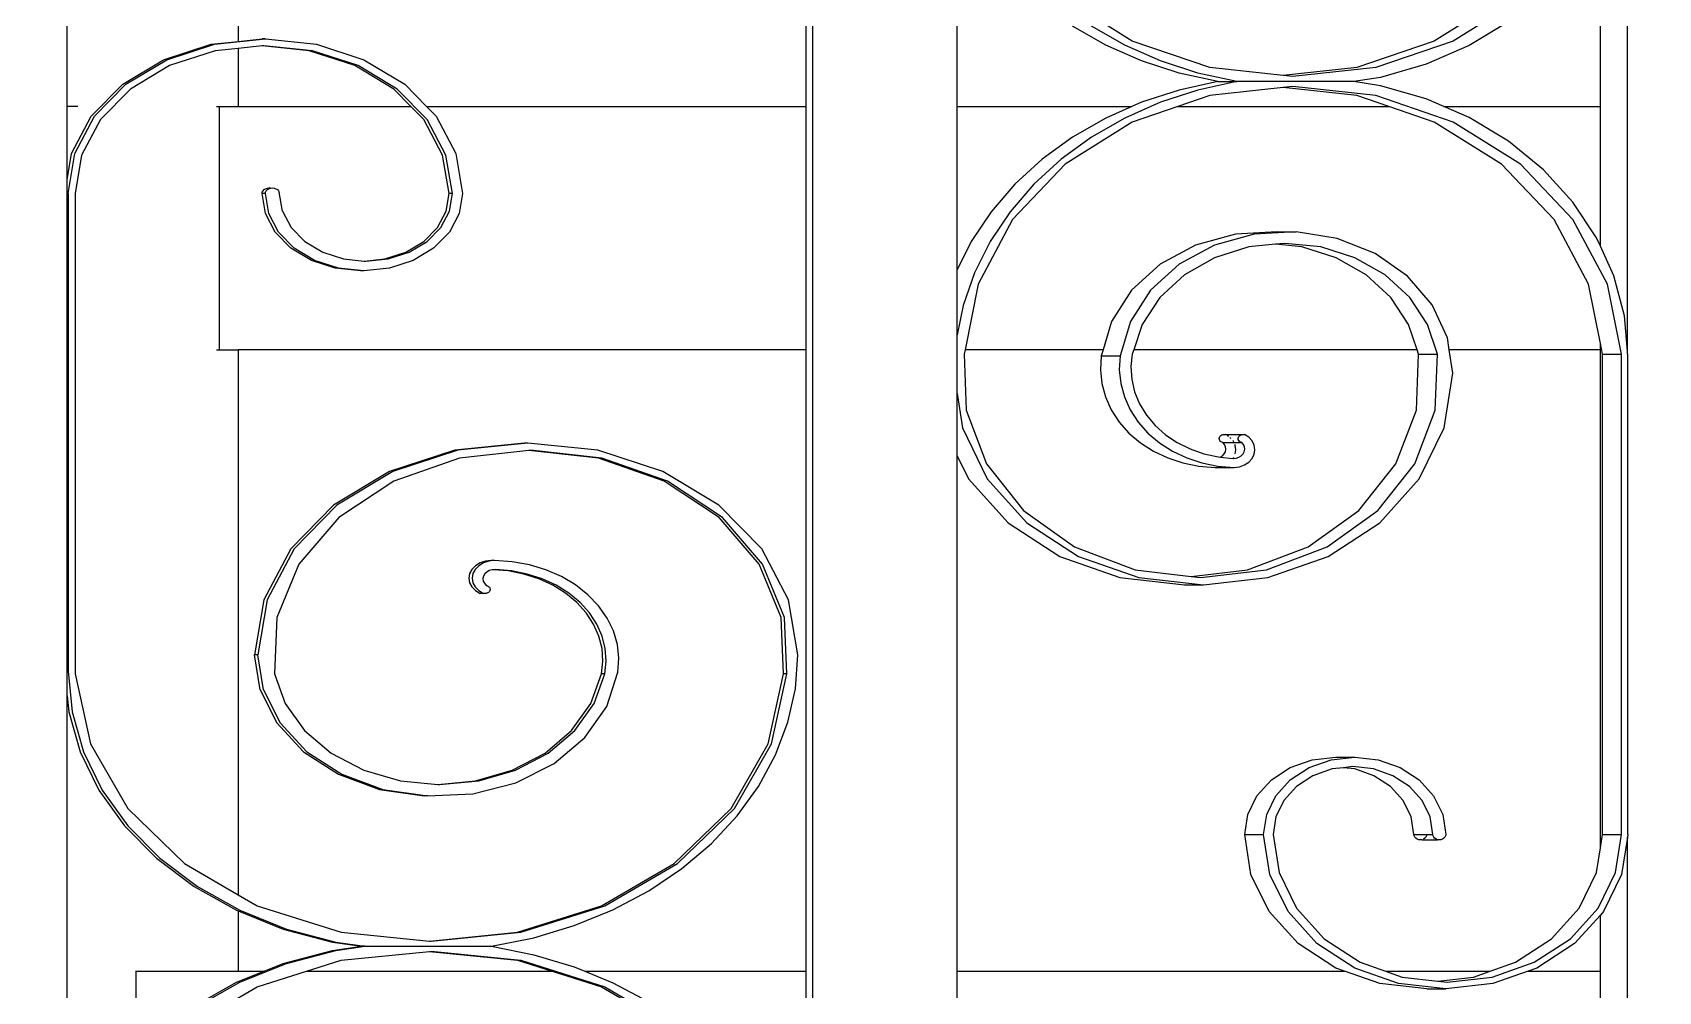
# Model space of a CAD drawing. Header units: millimetres. Extents: x 173236 to 801264, y -94969 to 615039.
# Drawn here: x 550182.6 to 550487.4, y -2061.1 to -1881.3 of the extents above; entities that cross this region are included whole.
import ezdxf

# ---------------------------------------------------------------- set-up
doc = ezdxf.new("R2010")
doc.units = ezdxf.units.MM
doc.header["$MEASUREMENT"] = 0
doc.header["$PDMODE"] = 2
for name, color, linetype in [('VOX-A-ANNO-DIMS', 160, 'Continuous'), ('VOX-A-STAIRS-STEPS', 140, 'Continuous'), ('VOX-A-WALL-PATT', 233, 'Continuous')]:
    doc.layers.add(name, color=color, linetype=linetype)
doc.styles.add('1.5 mm Rotis Annotative', font='', dxfattribs={"height": 1.5})
doc.styles.get('1.5 mm Rotis Annotative').set_extended_font_data('Rotis Sans Serif')
doc.dimstyles.new('1.5 mm Rotis Annotative', dxfattribs={"dimtxt": 1.5, "dimasz": 1, "dimexe": 1.5, "dimexo": 0, "dimgap": 1, "dimtad": 1, "dimdec": 0, "dimrnd": 5, "dimzin": 0, "dimdsep": 46, "dimtxsty": '1.5 mm Rotis Annotative', "dimblk": 'ARCHTICK', "dimcen": 0.09, "dimdle": 1, "dimadec": 0, "dimazin": 0, "dimtfac": 1, "dimtdec": 0, "dimtofl": 0, "dimtmove": 1, "dimatfit": 3, "dimfxl": 2, "dimfxlon": 1, "dimtolj": 1, "dimtzin": 0, "dimarcsym": 0})

# ---------------------------------------------------------------- blocks, each defined once
blk = doc.blocks.new('SS')
at = {"layer": 'VOX-A-WALL-PATT'}
for p, q in [((292163.61, -1318.07), (292163.61, -338.38)), ((292164.83, -688.4), (292164.83, -548.92)), ((292268.76, -548.92), (292268.76, -676.5)), ((292300.06, -688.4), (292300.06, -548.92)), ((292014.49, -733.21), (292014.49, -634.47)), ((292137.18, -688.4), (292137.18, -649.38)), ((292019.43, -688.4), (292019.43, -653.7)), ((292034.07, -668.71), (292046.36, -676.44)), ((292037.53, -668.71), (292049.83, -676.44)), ((292105.11, -676.44), (292117.41, -668.71)), ((292036.24, -672.91), (292043.43, -677.26)), ((292106.49, -677.18), (292112.58, -673.68)), ((292109.95, -677.18), (292116.04, -673.68)), ((292043.43, -677.26), (292051.3, -680.68)), ((292046.36, -676.44), (292060.56, -681.28)), ((292049.83, -676.44), (292064.02, -681.28)), ((292090.92, -681.28), (292105.11, -676.44)), ((292099.96, -680.06), (292106.49, -677.18)), ((292103.43, -680.06), (292109.95, -677.18)), ((292254.45, -677.01), (292245.75, -679.83)), ((292246.83, -680.9), (292255.15, -678.2)), ((292247.43, -680.9), (292255.75, -678.2)), ((292263.79, -676.04), (292254.45, -677.01)), ((292255.15, -678.2), (292264.08, -677.28)), ((292255.75, -678.2), (292264.38, -677.31)), ((292263.79, -676.04), (292264.39, -676.04)), ((292273.13, -677.01), (292263.79, -676.04)), ((292264.08, -677.28), (292264.38, -677.31)), ((292264.38, -677.31), (292268.76, -677.76)), ((292268.76, -676.5), (292264.39, -676.04)), ((292273.74, -677.01), (292268.76, -676.5)), ((292268.76, -677.76), (292268.76, -688.4)), ((292268.76, -677.76), (292273.01, -678.2)), ((292273.01, -678.2), (292281.34, -680.9)), ((292281.84, -679.83), (292273.13, -677.01)), ((292282.44, -679.83), (292273.74, -677.01)), ((292051.3, -680.68), (292059.67, -683.08)), ((292060.56, -681.28), (292075.74, -682.93)), ((292064.02, -681.28), (292077.47, -682.74)), ((292077.47, -682.74), (292090.92, -681.28)), ((292093.09, -682.29), (292099.96, -680.06)), ((292096.56, -682.29), (292103.43, -680.06)), ((292245.75, -679.83), (292238.27, -684.33)), ((292239.68, -685.2), (292246.83, -680.9)), ((292240.28, -685.2), (292247.43, -680.9)), ((292281.34, -680.9), (292288.49, -685.2)), ((292289.31, -684.33), (292281.84, -679.83)), ((292289.91, -684.33), (292282.44, -679.83)), ((292059.67, -683.08), (292064.57, -683.84)), ((292059.67, -684.6), (292064.57, -683.84)), ((292064.57, -683.84), (292085.97, -683.84)), ((292075.74, -682.93), (292077.47, -682.74)), ((292085.97, -683.84), (292093.09, -682.29)), ((292085.97, -683.84), (292093.09, -685.39)), ((292089.43, -683.84), (292085.97, -683.84)), ((292089.43, -683.84), (292096.56, -682.29)), ((292089.43, -683.84), (292096.56, -685.39)), ((292238.27, -684.33), (292234.28, -688.4)), ((292295.05, -690.19), (292289.31, -684.33)), ((292295.65, -690.19), (292289.91, -684.33)), ((292046.36, -691.25), (292060.56, -686.4)), ((292048.08, -688.4), (292051.3, -687.01)), ((292051.3, -687.01), (292059.67, -684.6)), ((292058.16, -688.4), (292064.02, -686.4)), ((292060.56, -686.4), (292075.74, -684.75)), ((292064.02, -686.4), (292077.47, -684.94)), ((292075.74, -684.75), (292077.47, -684.94)), ((292077.47, -684.94), (292090.92, -686.4)), ((292090.92, -686.4), (292096.78, -688.4)), ((292093.09, -685.39), (292099.96, -687.62)), ((292096.56, -685.39), (292103.43, -687.62)), ((292234.19, -690.8), (292239.68, -685.2)), ((292237.15, -688.4), (292240.28, -685.2)), ((292288.49, -685.2), (292293.97, -690.8)), ((292048.08, -688.4), (292019.43, -688.4)), ((292019.43, -713.98), (292019.43, -688.4)), ((292036.24, -694.77), (292043.43, -690.42)), ((292043.43, -690.42), (292048.08, -688.4)), ((292049.83, -691.25), (292058.16, -688.4)), ((292096.78, -688.4), (292058.16, -688.4)), ((292096.78, -688.4), (292105.11, -691.25)), ((292099.96, -687.62), (292106.49, -690.51)), ((292103.43, -687.62), (292105.19, -688.4)), ((292137.18, -688.4), (292105.19, -688.4)), ((292105.19, -688.4), (292109.95, -690.51)), ((292137.18, -718.31), (292137.18, -688.4)), ((292234.28, -688.4), (292164.83, -688.4)), ((292164.83, -732.92), (292164.83, -688.4)), ((292232.54, -690.19), (292228.93, -697.01)), ((292234.28, -688.4), (292232.54, -690.19)), ((292234.8, -690.8), (292237.15, -688.4)), ((292268.76, -688.4), (292237.15, -688.4)), ((292272.24, -688.4), (292268.76, -688.4)), ((292272.72, -688.4), (292272.24, -688.4)), ((292272.24, -688.4), (292272.24, -732.92)), ((292298.65, -697.01), (292295.05, -690.19)), ((292299.26, -697.01), (292295.65, -690.19)), ((292298.12, -688.4), (292300.06, -688.4)), ((292300.06, -701.82), (292300.06, -688.4)), ((292034.07, -698.97), (292046.36, -691.25)), ((292037.53, -698.97), (292049.83, -691.25)), ((292105.11, -691.25), (292117.41, -698.97)), ((292106.49, -690.51), (292112.58, -694)), ((292109.95, -690.51), (292116.04, -694)), ((292230.75, -697.33), (292234.19, -690.8)), ((292231.35, -697.33), (292234.8, -690.8)), ((292293.97, -690.8), (292297.42, -697.33)), ((292029.87, -699.97), (292036.24, -694.77)), ((292112.58, -694), (292118.16, -698.07)), ((292116.04, -694), (292121.62, -698.07)), ((292024.46, -709.07), (292034.07, -698.97)), ((292027.92, -709.07), (292037.53, -698.97)), ((292117.41, -698.97), (292127.02, -709.07)), ((292118.16, -698.07), (292123.15, -702.65)), ((292121.62, -698.07), (292126.61, -702.65)), ((292228.93, -697.01), (292227.7, -704.33)), ((292229.57, -704.33), (292230.75, -697.33)), ((292230.17, -704.33), (292231.35, -697.33)), ((292297.42, -697.33), (292298.59, -704.33)), ((292299.88, -704.33), (292298.65, -697.01)), ((292300.06, -701.82), (292299.26, -697.01)), ((292024.46, -705.9), (292029.87, -699.97)), ((292300.06, -704.33), (292300.06, -701.82)), ((292123.15, -702.65), (292127.49, -707.69)), ((292126.61, -702.65), (292130.95, -707.69)), ((292227.7, -704.33), (292228.32, -707.99)), ((292229.57, -704.33), (292230.17, -704.33)), ((292230.11, -707.54), (292229.57, -704.33)), ((292230.71, -707.54), (292230.17, -704.33)), ((292260.68, -707.54), (292261.26, -704.07)), ((292261.39, -703.82), (292261.26, -704.07)), ((292261.59, -703.61), (292261.39, -703.82)), ((292261.86, -703.45), (292261.59, -703.61)), ((292262.17, -703.35), (292261.86, -703.45)), ((292262.5, -703.32), (292262.17, -703.35)), ((292262.84, -703.35), (292262.5, -703.32)), ((292262.84, -703.35), (292263.11, -703.32)), ((292263.15, -703.45), (292262.84, -703.35)), ((292263.44, -703.35), (292263.11, -703.32)), ((292263.41, -703.61), (292263.15, -703.45)), ((292263.18, -707.99), (292263.79, -704.33)), ((292263.62, -703.82), (292263.41, -703.61)), ((292263.75, -703.45), (292263.44, -703.35)), ((292263.75, -704.07), (292263.62, -703.82)), ((292264.02, -703.61), (292263.75, -703.45)), ((292263.79, -704.33), (292263.75, -704.07)), ((292263.78, -707.99), (292264.39, -704.33)), ((292263.79, -704.33), (292264.39, -704.33)), ((292264.22, -703.82), (292264.02, -703.61)), ((292264.35, -704.07), (292264.22, -703.82)), ((292264.39, -704.33), (292264.35, -704.07)), ((292298.59, -704.33), (292298.59, -792.27)), ((292299.88, -704.33), (292299.88, -791.75)), ((292299.88, -704.33), (292300.06, -704.33)), ((292300.06, -791.75), (292300.06, -704.33)), ((292020.13, -712.43), (292024.46, -705.9)), ((292127.49, -707.69), (292131.12, -713.12)), ((292130.95, -707.69), (292134.58, -713.12)), ((292228.32, -707.99), (292230.12, -711.4)), ((292231.69, -710.53), (292230.11, -707.54)), ((292232.29, -710.53), (292230.71, -707.54)), ((292260.68, -707.54), (292259.1, -710.53)), ((292261.37, -711.4), (292263.18, -707.99)), ((292261.98, -711.4), (292263.78, -707.99)), ((292018.16, -720.91), (292024.46, -709.07)), ((292021.63, -720.91), (292027.92, -709.07)), ((292127.02, -709.07), (292133.31, -720.91)), ((292234.2, -713.1), (292231.69, -710.53)), ((292234.81, -713.1), (292232.29, -710.53)), ((292259.1, -710.53), (292256.58, -713.1)), ((292016.97, -719.43), (292019.43, -713.98)), ((292019.43, -713.98), (292020.13, -712.43)), ((292060.67, -715.33), (292067.61, -712.56)), ((292064.36, -716.08), (292070.59, -714.12)), ((292067.61, -712.56), (292075.14, -711.35)), ((292067.82, -716.08), (292074.06, -714.12)), ((292070.59, -714.12), (292077.2, -713.46)), ((292074.06, -714.12), (292078.93, -713.63)), ((292078.6, -711.35), (292075.14, -711.35)), ((292075.14, -711.35), (292082.79, -711.77)), ((292077.2, -713.46), (292078.93, -713.63)), ((292078.6, -711.35), (292086.25, -711.77)), ((292078.93, -713.63), (292083.8, -714.12)), ((292082.79, -711.77), (292090.07, -713.79)), ((292083.8, -714.12), (292090.04, -716.08)), ((292086.25, -711.77), (292093.54, -713.79)), ((292090.07, -713.79), (292096.54, -717.28)), ((292093.54, -713.79), (292100, -717.28)), ((292131.12, -713.12), (292134, -718.86)), ((292134.58, -713.12), (292137.18, -718.31)), ((292230.12, -711.4), (292232.99, -714.33)), ((292237.48, -715.07), (292234.2, -713.1)), ((292238.08, -715.07), (292234.81, -713.1)), ((292256.58, -713.1), (292253.3, -715.07)), ((292258.51, -714.33), (292261.37, -711.4)), ((292259.11, -714.33), (292261.98, -711.4)), ((292054.76, -719.47), (292060.67, -715.33)), ((292058.83, -719.21), (292064.36, -716.08)), ((292062.29, -719.21), (292067.82, -716.08)), ((292090.04, -716.08), (292095.56, -719.21)), ((292232.99, -714.33), (292236.72, -716.57)), ((292236.72, -716.57), (292241.08, -717.99)), ((292241.3, -716.31), (292237.48, -715.07)), ((292241.9, -716.31), (292238.08, -715.07)), ((292245.39, -716.73), (292241.3, -716.31)), ((292245.69, -716.7), (292241.9, -716.31)), ((292245.69, -716.7), (292245.39, -716.73)), ((292249.49, -716.31), (292245.69, -716.7)), ((292253.3, -715.07), (292249.49, -716.31)), ((292250.42, -717.99), (292254.77, -716.57)), ((292251.02, -717.99), (292255.37, -716.57)), ((292254.77, -716.57), (292258.51, -714.33)), ((292255.37, -716.57), (292259.11, -714.33)), ((292015.05, -726.75), (292016.97, -719.43)), ((292050.25, -724.73), (292054.76, -719.47)), ((292054.32, -723.35), (292058.83, -719.21)), ((292057.78, -723.35), (292062.29, -719.21)), ((292095.56, -719.21), (292100.07, -723.35)), ((292096.54, -717.28), (292101.78, -722.03)), ((292100, -717.28), (292105.24, -722.03)), ((292134, -718.86), (292136.08, -724.85)), ((292137.18, -730.22), (292137.18, -718.31)), ((292241.08, -717.99), (292245.75, -718.47)), ((292245.75, -718.47), (292250.42, -717.99)), ((292245.75, -718.47), (292246.35, -718.47)), ((292246.35, -718.47), (292251.02, -717.99)), ((292015.59, -733.71), (292018.16, -720.91)), ((292019.43, -731.81), (292021.63, -720.91)), ((292101.78, -722.03), (292105.45, -727.74)), ((292105.24, -722.03), (292108.91, -727.74)), ((292133.31, -720.91), (292135.73, -732.92)), ((292047.42, -730.77), (292050.25, -724.73)), ((292051.07, -728.28), (292054.32, -723.35)), ((292054.53, -728.28), (292057.78, -723.35)), ((292100.07, -723.35), (292103.32, -728.28)), ((292136.08, -724.85), (292137.18, -730.22)), ((292014.49, -733.21), (292015.05, -726.75)), ((292049.27, -733.71), (292051.07, -728.28)), ((292052.99, -732.92), (292054.53, -728.28)), ((292103.32, -728.28), (292104.86, -732.92)), ((292105.45, -727.74), (292107.34, -734.04)), ((292108.91, -727.74), (292110.47, -732.92)), ((292019.05, -733.71), (292019.43, -731.81)), ((292019.43, -732.92), (292019.43, -731.81)), ((292047.1, -732.92), (292047.42, -730.77)), ((292137.18, -740.97), (292137.18, -730.22)), ((292014.4, -734.23), (292014.49, -733.21)), ((292014.4, -821.65), (292014.4, -734.23)), ((292019.05, -733.71), (292015.59, -733.71)), ((292015.59, -821.65), (292015.59, -733.71)), ((292019.05, -821.65), (292019.05, -733.71)), ((292019.43, -732.92), (292047.1, -732.92)), ((292019.43, -824.11), (292019.43, -732.92)), ((292046.46, -737.23), (292047.1, -732.92)), ((292052.73, -733.71), (292049.27, -733.71)), ((292049.66, -744.01), (292049.27, -733.71)), ((292052.73, -733.71), (292052.99, -732.92)), ((292053.12, -744.01), (292052.73, -733.71)), ((292052.99, -732.92), (292104.86, -732.92)), ((292104.86, -732.92), (292105.12, -733.71)), ((292105.12, -733.71), (292105.36, -736.02)), ((292110.8, -734.04), (292107.34, -734.04)), ((292107.34, -734.04), (292107.5, -736.58)), ((292110.47, -732.92), (292135.73, -732.92)), ((292110.47, -732.92), (292110.8, -734.04)), ((292110.8, -734.04), (292110.96, -736.58)), ((292135.89, -733.71), (292135.5, -744.01)), ((292135.73, -732.92), (292135.89, -733.71)), ((292164.83, -732.92), (292268.76, -732.92)), ((292164.83, -846.69), (292164.83, -732.92)), ((292268.76, -732.92), (292268.76, -832.7)), ((292272.24, -732.92), (292268.76, -732.92)), ((292272.72, -732.92), (292272.24, -732.92)), ((292048.02, -747.25), (292046.46, -737.23)), ((292105.36, -736.02), (292105.21, -738.35)), ((292107.5, -736.58), (292107.24, -739.1)), ((292110.96, -736.58), (292110.7, -739.1)), ((292104.68, -740.63), (292103.77, -742.83)), ((292105.21, -738.35), (292104.68, -740.63)), ((292107.24, -739.1), (292106.57, -741.57)), ((292110.7, -739.1), (292110.04, -741.57)), ((292137.18, -740.97), (292136.21, -747.25)), ((292137.18, -752.35), (292137.18, -740.97)), ((292053.39, -753.81), (292049.66, -744.01)), ((292056.85, -753.81), (292053.12, -744.01)), ((292103.77, -742.83), (292102.52, -744.89)), ((292105.51, -743.94), (292104.06, -746.16)), ((292106.57, -741.57), (292105.51, -743.94)), ((292108.97, -743.94), (292107.52, -746.16)), ((292110.04, -741.57), (292108.97, -743.94)), ((292135.5, -744.01), (292131.77, -753.81)), ((292100.93, -746.79), (292099.04, -748.48)), ((292102.52, -744.89), (292100.93, -746.79)), ((292104.06, -746.16), (292102.27, -748.19)), ((292107.52, -746.16), (292105.73, -748.19)), ((292052.58, -756.59), (292048.02, -747.25)), ((292082.82, -750.4), (292083.2, -749.62)), ((292083.2, -749.62), (292083.8, -748.96)), ((292083.8, -748.96), (292084.59, -748.44)), ((292084.82, -748.42), (292084.59, -748.44)), ((292084.77, -750.28), (292085.07, -749.92)), ((292085.07, -748.44), (292084.82, -748.42)), ((292088.05, -748.44), (292085.07, -748.44)), ((292085.27, -748.51), (292085.07, -748.44)), ((292085.07, -749.92), (292085.29, -749.84)), ((292088.54, -749.92), (292085.07, -749.92)), ((292085.46, -748.63), (292085.27, -748.51)), ((292085.29, -749.84), (292085.48, -749.72)), ((292085.61, -748.79), (292085.46, -748.63)), ((292085.48, -749.72), (292085.62, -749.56)), ((292085.7, -748.98), (292085.61, -748.79)), ((292085.62, -749.56), (292085.71, -749.37)), ((292085.73, -749.17), (292085.7, -748.98)), ((292085.71, -749.37), (292085.73, -749.17)), ((292086.55, -749.84), (292086.66, -749.62)), ((292086.66, -749.62), (292086.72, -749.56)), ((292087.07, -749.17), (292087.25, -748.98)), ((292087.52, -748.79), (292087.76, -748.63)), ((292087.94, -748.51), (292088.05, -748.44)), ((292088.28, -748.42), (292088.05, -748.44)), ((292088.23, -750.28), (292088.54, -749.92)), ((292088.52, -748.44), (292088.28, -748.42)), ((292088.74, -748.51), (292088.52, -748.44)), ((292088.54, -749.92), (292088.75, -749.84)), ((292088.92, -748.63), (292088.74, -748.51)), ((292088.75, -749.84), (292088.94, -749.72)), ((292089.07, -748.79), (292088.92, -748.63)), ((292088.94, -749.72), (292089.08, -749.56)), ((292089.16, -748.98), (292089.07, -748.79)), ((292089.08, -749.56), (292089.17, -749.37)), ((292089.2, -749.17), (292089.16, -748.98)), ((292089.17, -749.37), (292089.2, -749.17)), ((292096.9, -749.93), (292094.53, -751.1)), ((292099.04, -748.48), (292096.9, -749.93)), ((292102.27, -748.19), (292100.16, -749.98)), ((292105.73, -748.19), (292103.62, -749.98)), ((292136.21, -747.25), (292131.65, -756.59)), ((292082.69, -751.23), (292082.82, -750.4)), ((292082.82, -752.07), (292082.69, -751.23)), ((292083.2, -752.85), (292082.82, -752.07)), ((292083.8, -753.51), (292083.2, -752.85)), ((292084.52, -751.15), (292084.58, -750.7)), ((292084.61, -751.59), (292084.52, -751.15)), ((292084.58, -750.7), (292084.77, -750.28)), ((292084.83, -752), (292084.61, -751.59)), ((292085.16, -752.35), (292084.83, -752)), ((292085.59, -752.61), (292085.16, -752.35)), ((292086.08, -752.77), (292085.59, -752.61)), ((292086.61, -752.81), (292086.08, -752.77)), ((292086.15, -751.23), (292086.28, -750.4)), ((292086.27, -752), (292086.15, -751.23)), ((292086.28, -750.4), (292086.34, -750.28)), ((292086.64, -752.81), (292086.54, -752.61)), ((292086.64, -752.81), (292086.61, -752.81)), ((292089.02, -752.59), (292086.64, -752.81)), ((292087.99, -751.15), (292088.04, -750.7)), ((292088.07, -751.59), (292087.99, -751.15)), ((292088.04, -750.7), (292088.23, -750.28)), ((292088.29, -752), (292088.07, -751.59)), ((292088.62, -752.35), (292088.29, -752)), ((292089.02, -752.59), (292088.62, -752.35)), ((292089.34, -752.56), (292089.02, -752.59)), ((292091.99, -751.99), (292089.34, -752.56)), ((292094.53, -751.1), (292091.99, -751.99)), ((292095.16, -752.74), (292092.37, -753.66)), ((292097.77, -751.51), (292095.16, -752.74)), ((292098.62, -752.74), (292095.84, -753.66)), ((292100.16, -749.98), (292097.77, -751.51)), ((292101.23, -751.51), (292098.62, -752.74)), ((292103.62, -749.98), (292101.23, -751.51)), ((292137.18, -752.35), (292135.11, -756.59)), ((292137.18, -846.69), (292137.18, -752.35)), ((292190.21, -756.97), (292202.22, -752.77)), ((292190.81, -756.97), (292202.82, -752.77)), ((292191.04, -755.21), (292202.96, -751.34)), ((292202.22, -752.77), (292215.24, -751.34)), ((292202.82, -752.77), (292215.54, -751.37)), ((292202.96, -751.34), (292215.75, -750.02)), ((292215.24, -751.34), (292215.54, -751.37)), ((292215.54, -751.37), (292228.26, -752.77)), ((292215.75, -750.02), (292216.35, -750.02)), ((292215.75, -750.02), (292228.54, -751.34)), ((292216.35, -750.02), (292229.14, -751.34)), ((292228.26, -752.77), (292240.27, -756.97)), ((292228.54, -751.34), (292240.46, -755.21)), ((292229.14, -751.34), (292241.06, -755.21)), ((292060.16, -762.37), (292053.39, -753.81)), ((292063.62, -762.37), (292056.85, -753.81)), ((292084.59, -754.02), (292083.8, -753.51)), ((292085.5, -754.35), (292084.59, -754.02)), ((292086.49, -754.46), (292085.5, -754.35)), ((292088.78, -754.28), (292086.49, -754.46)), ((292089.95, -754.46), (292086.49, -754.46)), ((292089.46, -754.23), (292088.78, -754.28)), ((292088.97, -754.35), (292088.78, -754.28)), ((292089.95, -754.46), (292088.97, -754.35)), ((292092.37, -753.66), (292089.46, -754.23)), ((292092.93, -754.23), (292089.95, -754.46)), ((292095.84, -753.66), (292092.93, -754.23)), ((292131.77, -753.81), (292125, -762.37)), ((292180.8, -761.36), (292191.04, -755.21)), ((292240.46, -755.21), (292250.69, -761.36)), ((292241.06, -755.21), (292251.3, -761.36)), ((292059.83, -764.61), (292052.58, -756.59)), ((292131.65, -756.59), (292124.39, -764.61)), ((292135.11, -756.59), (292127.85, -764.61)), ((292180.15, -763.61), (292190.21, -756.97)), ((292180.75, -763.61), (292190.81, -756.97)), ((292240.27, -756.97), (292250.34, -763.61)), ((292172.95, -769.38), (292180.8, -761.36)), ((292250.69, -761.36), (292258.55, -769.38)), ((292251.3, -761.36), (292259.15, -769.38)), ((292069.29, -770.77), (292059.83, -764.61)), ((292069.46, -769), (292060.16, -762.37)), ((292072.92, -769), (292063.62, -762.37)), ((292124.39, -764.61), (292114.94, -770.77)), ((292125, -762.37), (292115.7, -769)), ((292127.85, -764.61), (292118.4, -770.77)), ((292172.81, -772.16), (292180.15, -763.61)), ((292173.41, -772.16), (292180.75, -763.61)), ((292250.34, -763.61), (292257.67, -772.16)), ((292080.3, -774.64), (292069.29, -770.77)), ((292080.55, -773.2), (292069.46, -769)), ((292084.01, -773.2), (292072.92, -769)), ((292114.94, -770.77), (292103.93, -774.64)), ((292115.7, -769), (292104.61, -773.2)), ((292118.4, -770.77), (292107.39, -774.64)), ((292168.01, -778.72), (292172.95, -769.38)), ((292258.55, -769.38), (292263.49, -778.72)), ((292259.15, -769.38), (292264.09, -778.72)), ((292092.58, -774.64), (292080.55, -773.2)), ((292094.31, -774.43), (292084.01, -773.2)), ((292104.61, -773.2), (292094.31, -774.43)), ((292168.77, -781.97), (292172.81, -772.16)), ((292169.38, -781.97), (292173.41, -772.16)), ((292209.62, -774.46), (292212.45, -773.23)), ((292212.45, -773.23), (292215.46, -772.32)), ((292215.46, -772.32), (292218.61, -771.74)), ((292215.88, -773.99), (292218.75, -773.41)), ((292216.48, -773.99), (292219.36, -773.41)), ((292218.61, -771.74), (292221.84, -771.52)), ((292218.75, -773.41), (292221.7, -773.16)), ((292219.36, -773.41), (292222.02, -773.19)), ((292221.7, -773.16), (292222.02, -773.19)), ((292221.84, -771.52), (292222.08, -771.54)), ((292222.02, -773.19), (292222.27, -773.21)), ((292222.08, -771.54), (292222.44, -771.52)), ((292222.08, -771.54), (292222.9, -771.63)), ((292222.27, -773.21), (292222.81, -773.37)), ((292222.44, -771.52), (292223.5, -771.63)), ((292222.81, -773.37), (292223.27, -773.63)), ((292222.9, -771.63), (292223.89, -771.95)), ((292223.27, -773.63), (292223.63, -773.98)), ((292223.5, -771.63), (292224.5, -771.95)), ((292223.89, -771.95), (292224.74, -772.46)), ((292224.5, -771.95), (292225.35, -772.46)), ((292224.74, -772.46), (292225.4, -773.13)), ((292225.35, -772.46), (292226, -773.13)), ((292225.4, -773.13), (292225.81, -773.91)), ((292226, -773.13), (292226.41, -773.91)), ((292257.67, -772.16), (292261.71, -781.97)), ((292092.11, -775.96), (292080.3, -774.64)), ((292103.93, -774.64), (292092.11, -775.96)), ((292095.57, -775.96), (292092.11, -775.96)), ((292094.31, -774.43), (292092.58, -774.64)), ((292107.39, -774.64), (292095.57, -775.96)), ((292204.75, -777.79), (292207.04, -775.99)), ((292207.04, -775.99), (292209.62, -774.46)), ((292208.24, -777.5), (292210.57, -776.05)), ((292208.85, -777.5), (292211.17, -776.05)), ((292210.57, -776.05), (292213.13, -774.87)), ((292211.17, -776.05), (292213.73, -774.87)), ((292213.13, -774.87), (292215.88, -773.99)), ((292213.73, -774.87), (292216.48, -773.99)), ((292222.68, -776.6), (292222.65, -776.8)), ((292222.78, -776.42), (292222.68, -776.6)), ((292222.93, -776.26), (292222.78, -776.42)), ((292223.13, -776.13), (292222.93, -776.26)), ((292223.37, -776.06), (292223.13, -776.13)), ((292223.7, -775.69), (292223.37, -776.06)), ((292223.63, -773.98), (292223.87, -774.38)), ((292223.9, -775.27), (292223.7, -775.69)), ((292223.87, -774.38), (292223.96, -774.83)), ((292223.96, -774.83), (292223.9, -775.27)), ((292225.4, -776.35), (292224.74, -777.02)), ((292226, -776.35), (292225.35, -777.02)), ((292225.81, -775.57), (292225.4, -776.35)), ((292225.81, -773.91), (292225.95, -774.74)), ((292225.95, -774.74), (292225.81, -775.57)), ((292226.41, -775.57), (292226, -776.35)), ((292226.41, -773.91), (292226.55, -774.74)), ((292226.55, -774.74), (292226.41, -775.57)), ((292166.32, -788.75), (292168.01, -778.72)), ((292202.81, -779.82), (292204.75, -777.79)), ((292204.48, -781.08), (292206.2, -779.19)), ((292205.09, -781.08), (292206.81, -779.19)), ((292206.2, -779.19), (292208.24, -777.5)), ((292206.81, -779.19), (292208.85, -777.5)), ((292222.65, -776.8), (292222.69, -777)), ((292222.69, -777), (292222.79, -777.18)), ((292222.79, -777.18), (292222.95, -777.34)), ((292222.95, -777.34), (292223.15, -777.46)), ((292223.15, -777.46), (292223.39, -777.54)), ((292223.39, -777.54), (292223.64, -777.56)), ((292223.64, -777.56), (292223.89, -777.53)), ((292224.74, -777.02), (292223.89, -777.53)), ((292223.89, -777.53), (292223.99, -777.54)), ((292223.99, -777.54), (292224.24, -777.56)), ((292224.24, -777.56), (292224.5, -777.53)), ((292225.35, -777.02), (292224.5, -777.53)), ((292263.49, -778.72), (292265.17, -788.75)), ((292264.09, -778.72), (292265.77, -788.75)), ((292168.35, -792.27), (292168.77, -781.97)), ((292168.96, -792.27), (292169.38, -781.97)), ((292200.09, -784.4), (292201.25, -782.04)), ((292201.25, -782.04), (292202.81, -779.82)), ((292203.12, -783.15), (292204.48, -781.08)), ((292203.72, -783.15), (292205.09, -781.08)), ((292261.71, -781.97), (292262.13, -792.27)), ((292199.37, -786.87), (292200.09, -784.4)), ((292201.57, -787.63), (292202.14, -785.35)), ((292202.14, -785.35), (292203.12, -783.15)), ((292202.17, -787.63), (292202.75, -785.35)), ((292202.75, -785.35), (292203.72, -783.15)), ((292199.09, -789.4), (292199.37, -786.87)), ((292201.4, -789.95), (292201.57, -787.63)), ((292202.01, -789.95), (292202.17, -787.63)), ((292166.78, -794.98), (292166.32, -788.75)), ((292199.26, -791.93), (292199.09, -789.4)), ((292201.66, -792.27), (292201.4, -789.95)), ((292202.26, -792.27), (292202.01, -789.95)), ((292264.13, -795.2), (292265.17, -788.75)), ((292264.73, -795.2), (292265.77, -788.75)), ((292265.17, -788.75), (292265.77, -788.75)), ((292168.35, -792.27), (292168.96, -792.27)), ((292171.14, -805.07), (292168.35, -792.27)), ((292171.74, -805.07), (292168.96, -792.27)), ((292201.3, -798.24), (292199.26, -791.93)), ((292201.66, -792.27), (292202.26, -792.27)), ((292203.61, -797.7), (292201.66, -792.27)), ((292204.21, -797.7), (292202.26, -792.27)), ((292262.13, -792.27), (292260.18, -797.7)), ((292298.59, -792.27), (292295.81, -805.07)), ((292299.88, -791.75), (292299.18, -799.23)), ((292299.88, -791.75), (292300.06, -791.75)), ((292300.06, -796.26), (292300.06, -791.75)), ((292168.15, -801.13), (292166.78, -794.98)), ((292264.13, -795.2), (292261.07, -801.25)), ((292264.73, -795.2), (292261.67, -801.25)), ((292300.06, -796.26), (292299.79, -799.23)), ((292300.06, -888.01), (292300.06, -796.26)), ((292205.29, -803.94), (292201.3, -798.24)), ((292207.13, -802.62), (292203.61, -797.7)), ((292207.73, -802.62), (292204.21, -797.7)), ((292260.18, -797.7), (292256.66, -802.62)), ((292299.18, -799.23), (292297.1, -806.54)), ((292299.79, -799.23), (292297.7, -806.54)), ((292170.4, -807.11), (292168.15, -801.13)), ((292212.01, -806.76), (292207.13, -802.62)), ((292212.61, -806.76), (292207.73, -802.62)), ((292256.66, -802.62), (292251.78, -806.76)), ((292261.07, -801.25), (292256.19, -806.51)), ((292261.67, -801.25), (292256.79, -806.51)), ((292177.95, -816.9), (292171.14, -805.07)), ((292178.56, -816.9), (292171.74, -805.07)), ((292210.95, -808.69), (292205.29, -803.94)), ((292256.19, -806.51), (292249.79, -810.65)), ((292256.79, -806.51), (292250.39, -810.65)), ((292295.81, -805.07), (292288.99, -816.9)), ((292056.07, -809.4), (292052.62, -811.65)), ((292060.09, -807.99), (292056.07, -809.4)), ((292064.4, -807.51), (292060.09, -807.99)), ((292060.95, -809.67), (292064.73, -809.25)), ((292067.86, -807.51), (292064.4, -807.51)), ((292068.72, -807.99), (292064.4, -807.51)), ((292064.41, -809.67), (292066.46, -809.44)), ((292064.73, -809.25), (292066.46, -809.44)), ((292066.46, -809.44), (292068.51, -809.67)), ((292072.18, -807.99), (292067.86, -807.51)), ((292072.74, -809.4), (292068.72, -807.99)), ((292076.2, -809.4), (292072.18, -807.99)), ((292076.19, -811.65), (292072.74, -809.4)), ((292079.65, -811.65), (292076.2, -809.4)), ((292173.51, -812.86), (292170.4, -807.11)), ((292217.95, -812.19), (292210.95, -808.69)), ((292217.99, -809.9), (292212.01, -806.76)), ((292218.6, -809.9), (292212.61, -806.76)), ((292251.78, -806.76), (292245.79, -809.9)), ((292297.1, -806.54), (292293.68, -813.54)), ((292297.7, -806.54), (292294.28, -813.54)), ((292052.62, -811.65), (292049.97, -814.58)), ((292054.39, -812.88), (292057.42, -810.91)), ((292057.42, -810.91), (292060.95, -809.67)), ((292057.86, -812.88), (292060.88, -810.91)), ((292060.88, -810.91), (292064.41, -809.67)), ((292068.51, -809.67), (292072.04, -810.91)), ((292072.04, -810.91), (292075.06, -812.88)), ((292078.84, -814.58), (292076.19, -811.65)), ((292082.3, -814.58), (292079.65, -811.65)), ((292225.84, -814.21), (292217.95, -812.19)), ((292224.75, -811.85), (292217.99, -809.9)), ((292225.35, -811.85), (292218.6, -809.9)), ((292231.89, -812.51), (292224.75, -811.85)), ((292232.2, -812.49), (292225.35, -811.85)), ((292239.04, -811.85), (292232.2, -812.49)), ((292245.79, -809.9), (292239.04, -811.85)), ((292249.79, -810.65), (292242.28, -813.41)), ((292250.39, -810.65), (292242.88, -813.41)), ((292049.97, -814.58), (292048.3, -817.99)), ((292050.61, -818.44), (292052.07, -815.45)), ((292052.07, -815.45), (292054.39, -812.88)), ((292054.07, -818.44), (292055.53, -815.45)), ((292055.53, -815.45), (292057.86, -812.88)), ((292075.06, -812.88), (292077.39, -815.45)), ((292077.39, -815.45), (292078.85, -818.44)), ((292080.5, -817.99), (292078.84, -814.58)), ((292083.96, -817.99), (292082.3, -814.58)), ((292177.45, -818.28), (292173.51, -812.86)), ((292234.12, -814.62), (292225.84, -814.21)), ((292232.2, -812.49), (292231.89, -812.51)), ((292242.28, -813.41), (292234.12, -814.62)), ((292234.12, -814.62), (292234.73, -814.62)), ((292242.88, -813.41), (292234.73, -814.62)), ((292293.68, -813.54), (292288.99, -820.08)), ((292294.28, -813.54), (292289.59, -820.08)), ((292048.3, -817.99), (292047.74, -821.65)), ((292081.07, -821.65), (292080.5, -817.99)), ((292084.53, -821.65), (292083.96, -817.99)), ((292182.15, -823.32), (292177.45, -818.28)), ((292188.36, -827), (292177.95, -816.9)), ((292188.96, -827), (292178.56, -816.9)), ((292288.99, -816.9), (292278.59, -827)), ((292050.11, -821.65), (292050.61, -818.44)), ((292053.58, -821.65), (292054.07, -818.44)), ((292078.85, -818.44), (292079.35, -821.65)), ((292288.99, -820.08), (292283.13, -826.01)), ((292289.59, -820.08), (292283.74, -826.01)), ((292014.4, -821.65), (292014.49, -822.21)), ((292014.49, -1130.02), (292014.49, -822.21)), ((292014.49, -822.21), (292015.54, -828.97)), ((292019.05, -821.65), (292015.59, -821.65)), ((292016.67, -828.65), (292015.59, -821.65)), ((292019.43, -824.11), (292019.05, -821.65)), ((292020.14, -828.65), (292019.43, -824.11)), ((292047.74, -821.65), (292047.78, -821.91)), ((292047.78, -821.91), (292047.89, -822.15)), ((292047.89, -822.15), (292048.08, -822.36)), ((292048.08, -822.36), (292048.33, -822.52)), ((292048.33, -822.52), (292048.62, -822.62)), ((292048.62, -822.62), (292048.92, -822.66)), ((292048.92, -822.66), (292049.23, -822.62)), ((292049.23, -822.62), (292049.52, -822.52)), ((292052.08, -822.62), (292049.23, -822.62)), ((292049.52, -822.52), (292049.77, -822.36)), ((292049.77, -822.36), (292049.95, -822.15)), ((292049.95, -822.15), (292050.07, -821.91)), ((292050.07, -821.91), (292050.11, -821.65)), ((292051.2, -821.65), (292050.11, -821.65)), ((292051.2, -821.65), (292051.24, -821.91)), ((292053.58, -821.65), (292051.2, -821.65)), ((292051.24, -821.91), (292051.36, -822.15)), ((292051.36, -822.15), (292051.55, -822.36)), ((292051.55, -822.36), (292051.79, -822.52)), ((292052.08, -822.62), (292052.39, -822.66)), ((292052.39, -822.66), (292052.69, -822.62)), ((292052.69, -822.62), (292052.98, -822.52)), ((292052.98, -822.52), (292053.23, -822.36)), ((292053.23, -822.36), (292053.42, -822.15)), ((292053.42, -822.15), (292053.53, -821.91)), ((292053.53, -821.91), (292053.58, -821.65)), ((292079.35, -821.65), (292078.26, -828.65)), ((292079.94, -828.97), (292081.07, -821.65)), ((292084.53, -821.65), (292081.07, -821.65)), ((292083.4, -828.97), (292084.53, -821.65)), ((292187.55, -827.9), (292182.15, -823.32)), ((292201.67, -834.73), (292188.36, -827)), ((292202.27, -834.73), (292188.96, -827)), ((292278.59, -827), (292268.76, -832.7)), ((292283.13, -826.01), (292276.24, -831.2)), ((292283.74, -826.01), (292276.84, -831.2)), ((292015.54, -828.97), (292018.87, -835.79)), ((292019.86, -835.17), (292016.67, -828.65)), ((292023.32, -835.17), (292020.14, -828.65)), ((292078.26, -828.65), (292075.07, -835.17)), ((292076.61, -835.79), (292079.94, -828.97)), ((292080.07, -835.79), (292083.4, -828.97)), ((292193.59, -831.97), (292187.55, -827.9)), ((292200.18, -835.47), (292193.59, -831.97)), ((292268.76, -832.7), (292265.27, -834.73)), ((292276.24, -831.2), (292268.45, -835.55)), ((292276.84, -831.2), (292269.05, -835.55)), ((292018.87, -835.79), (292019.43, -836.42)), ((292024.93, -840.77), (292019.86, -835.17)), ((292028.39, -840.77), (292023.32, -835.17)), ((292075.07, -835.17), (292070.01, -840.77)), ((292071.31, -841.65), (292076.61, -835.79)), ((292074.77, -841.65), (292080.07, -835.79)), ((292207.25, -838.35), (292200.18, -835.47)), ((292217.04, -839.57), (292201.67, -834.73)), ((292217.64, -839.57), (292202.27, -834.73)), ((292265.27, -834.73), (292249.9, -839.57)), ((292268.45, -835.55), (292259.93, -838.97)), ((292268.76, -835.67), (292260.54, -838.97)), ((292269.05, -835.55), (292268.76, -835.67)), ((292268.76, -835.67), (292268.76, -846.69)), ((292019.43, -836.42), (292024.16, -841.65)), ((292019.43, -846.69), (292019.43, -836.42)), ((292214.68, -840.58), (292207.25, -838.35)), ((292259.93, -838.97), (292250.87, -841.37)), ((292260.54, -838.97), (292251.48, -841.37)), ((292024.16, -841.65), (292031.07, -846.14)), ((292031.53, -845.07), (292024.93, -840.77)), ((292034.99, -845.07), (292028.39, -840.77)), ((292070.01, -840.77), (292063.41, -845.07)), ((292064.4, -846.14), (292071.31, -841.65)), ((292067.86, -846.14), (292074.77, -841.65)), ((292222.4, -842.13), (292214.68, -840.58)), ((292222.4, -842.13), (292214.68, -843.68)), ((292233.47, -841.22), (292217.04, -839.57)), ((292233.77, -841.19), (292217.64, -839.57)), ((292245.56, -842.13), (292222.4, -842.13)), ((292233.77, -841.19), (292233.47, -841.22)), ((292249.9, -839.57), (292233.77, -841.19)), ((292250.87, -841.37), (292245.56, -842.13)), ((292245.56, -842.13), (292246.17, -842.13)), ((292250.87, -842.89), (292245.56, -842.13)), ((292251.48, -841.37), (292246.17, -842.13)), ((292251.48, -842.89), (292246.17, -842.13)), ((292039.22, -847.77), (292031.53, -845.07)), ((292039.61, -846.69), (292034.99, -845.07)), ((292063.41, -845.07), (292058.78, -846.69)), ((292217.04, -844.7), (292201.67, -849.54)), ((292214.68, -843.68), (292207.25, -845.91)), ((292217.64, -844.7), (292211.3, -846.69)), ((292233.47, -843.05), (292217.04, -844.7)), ((292233.77, -843.08), (292217.64, -844.7)), ((292233.77, -843.08), (292233.47, -843.05)), ((292249.9, -844.7), (292233.77, -843.08)), ((292256.25, -846.69), (292249.9, -844.7)), ((292259.93, -845.3), (292250.87, -842.89)), ((292260.54, -845.3), (292251.48, -842.89)), ((292032.64, -846.69), (292019.43, -846.69)), ((292019.43, -891.21), (292019.43, -846.69)), ((292031.07, -846.14), (292032.64, -846.69)), ((292032.64, -846.69), (292039.11, -848.97)), ((292047.47, -848.69), (292039.22, -847.77)), ((292058.78, -846.69), (292039.61, -846.69)), ((292042.68, -847.77), (292039.61, -846.69)), ((292049.2, -848.5), (292042.68, -847.77)), ((292055.72, -847.77), (292049.2, -848.5)), ((292058.78, -846.69), (292055.72, -847.77)), ((292056.36, -848.97), (292064.4, -846.14)), ((292059.82, -848.97), (292066.29, -846.69)), ((292066.29, -846.69), (292067.86, -846.14)), ((292137.18, -846.69), (292066.29, -846.69)), ((292137.18, -891.21), (292137.18, -846.69)), ((292205.33, -846.69), (292164.83, -846.69)), ((292164.83, -891.21), (292164.83, -846.69)), ((292205.33, -846.69), (292200.18, -848.8)), ((292211.3, -846.69), (292202.27, -849.54)), ((292207.25, -845.91), (292205.33, -846.69)), ((292256.25, -846.69), (292211.3, -846.69)), ((292265.27, -849.54), (292256.25, -846.69)), ((292268.45, -848.71), (292259.93, -845.3)), ((292264.02, -846.69), (292260.54, -845.3)), ((292269.05, -848.71), (292264.02, -846.69)), ((292268.76, -846.69), (292264.02, -846.69)), ((292287.49, -846.69), (292268.76, -846.69)), ((292287.58, -846.69), (292287.49, -846.69)), ((292287.49, -846.69), (292287.49, -862.06)), ((292039.11, -848.97), (292047.74, -849.93)), ((292049.2, -848.5), (292047.47, -848.69)), ((292047.74, -849.93), (292056.36, -848.97)), ((292051.2, -849.93), (292047.74, -849.93)), ((292051.2, -849.93), (292059.82, -848.97)), ((292201.67, -849.54), (292188.36, -857.26)), ((292202.27, -849.54), (292188.96, -857.26)), ((292200.18, -848.8), (292193.59, -852.3)), ((292278.59, -857.26), (292265.27, -849.54)), ((292276.24, -853.07), (292268.45, -848.71)), ((292276.84, -853.07), (292269.05, -848.71))]:
    blk.add_line(p, q, dxfattribs=at)
blk = doc.blocks.new('_ArchTick')
at = {"color": 0, "linetype": 'ByBlock', "const_width": 0.15}
blk.add_lwpolyline([(-0.5, -0.5), (0.5, 0.5)], dxfattribs=at)
blk = doc.blocks.new('*D661')
at = {"layer": 'Defpoints', "color": 0, "transparency": 16777216}
for p in [(537437.71, -1723.82), (553695.97, -1723.82), (547999.44, -4473.82)]:
    blk.add_point(p, dxfattribs=at)
at = {"layer": 'VOX-A-ANNO-DIMS', "color": 0, "lineweight": -2, "transparency": 16777216}
for p, q in [((537437.71, -4573.82), (537437.71, -1623.82)), ((537637.71, -1723.82), (537287.71, -1723.82)), ((537637.71, -4473.82), (537287.71, -4473.82))]:
    blk.add_line(p, q, dxfattribs=at)
at = {"layer": 'VOX-A-ANNO-DIMS', "color": 0, "lineweight": -2, "transparency": 16777216, "xscale": 100, "yscale": 100, "zscale": 100}
for p, rotation in [((537437.71, -1723.82), 90), ((537437.71, -4473.82), 270)]:
    blk.add_blockref('_ArchTick', p, dxfattribs=dict(at, rotation=rotation))
at = {"layer": 'VOX-A-ANNO-DIMS', "color": 0, "transparency": 16777216, "insert": (537261.51, -3098.82), "char_height": 150, "attachment_point": 5, "rotation": 90, "style": '1.5 mm Rotis Annotative'}
blk.add_mtext('\\A1;2750', dxfattribs=at)
blk = doc.blocks.new('*D665')
at = {"layer": 'Defpoints', "color": 0, "transparency": 16777216}
for p in [(641539.18, 61543.32), (642299.94, 61543.32), (642299.94, 61417.89), (536630.73, -523.82), (560469.09, -523.82), (547516.89, -20473.82)]:
    blk.add_point(p, dxfattribs=at)
at = {"layer": 'VOX-A-ANNO-DIMS', "color": 0, "lineweight": -2, "transparency": 16777216}
for p, q in [((641539.18, 61543.32), (641539.18, 61267.89)), ((642299.94, 61543.32), (642299.94, 61267.89)), ((641439.18, 61417.89), (642399.94, 61417.89)), ((536630.73, -20573.82), (536630.73, -423.82)), ((536830.73, -523.82), (536480.73, -523.82)), ((536830.73, -20473.82), (536480.73, -20473.82))]:
    blk.add_line(p, q, dxfattribs=at)
at = {"layer": 'VOX-A-ANNO-DIMS', "color": 0, "lineweight": -2, "transparency": 16777216, "xscale": 100, "yscale": 100, "zscale": 100}
for p, rotation in [((641539.18, 61417.89), 180), ((536630.73, -523.82), 90), ((536630.73, -20473.82), 270)]:
    blk.add_blockref('_ArchTick', p, dxfattribs=dict(at, rotation=rotation))
blk.add_blockref('_ArchTick', (642299.94, 61417.89), dxfattribs=at)
at = {"layer": 'VOX-A-ANNO-DIMS', "color": 0, "transparency": 16777216, "insert": (641919.56, 61594.09), "char_height": 150, "attachment_point": 5, "style": '1.5 mm Rotis Annotative'}
blk.add_mtext('\\A1;760', dxfattribs=at)
at = {"layer": 'VOX-A-ANNO-DIMS', "color": 0, "transparency": 16777216, "insert": (536454.54, -10498.82), "char_height": 150, "attachment_point": 5, "rotation": 90, "style": '1.5 mm Rotis Annotative'}
blk.add_mtext('\\A1;19950', dxfattribs=at)

msp = doc.modelspace()

# ---------------------------------------------------------------- block references
at = {"layer": 'VOX-A-STAIRS-STEPS', "xscale": -1.024232788984593, "yscale": 1.024232788984593, "zscale": 1.024232788984593}
msp.add_blockref('SS', (849572.41, -1190.1), dxfattribs=at)

# ---------------------------------------------------------------- dimensions: what is measured, and where the dimension line sits
at = {"layer": 'VOX-A-ANNO-DIMS'}
for base, p1, p2, picture, middle in [((536630.73, -523.82), (547516.89, -20473.82), (560469.09, -523.82), '*D665', (536454.54, -10498.82)), ((537437.71, -1723.82), (547999.44, -4473.82), (553695.97, -1723.82), '*D661', (537261.51, -3098.82))]:
    dim = msp.add_linear_dim(base=base, p1=p1, p2=p2, angle=270, dimstyle='1.5 mm Rotis Annotative', dxfattribs=at)
    dim.commit()
    dim.dimension.update_dxf_attribs({"geometry": picture, "text_midpoint": middle})

doc.saveas('drawing.dxf')
